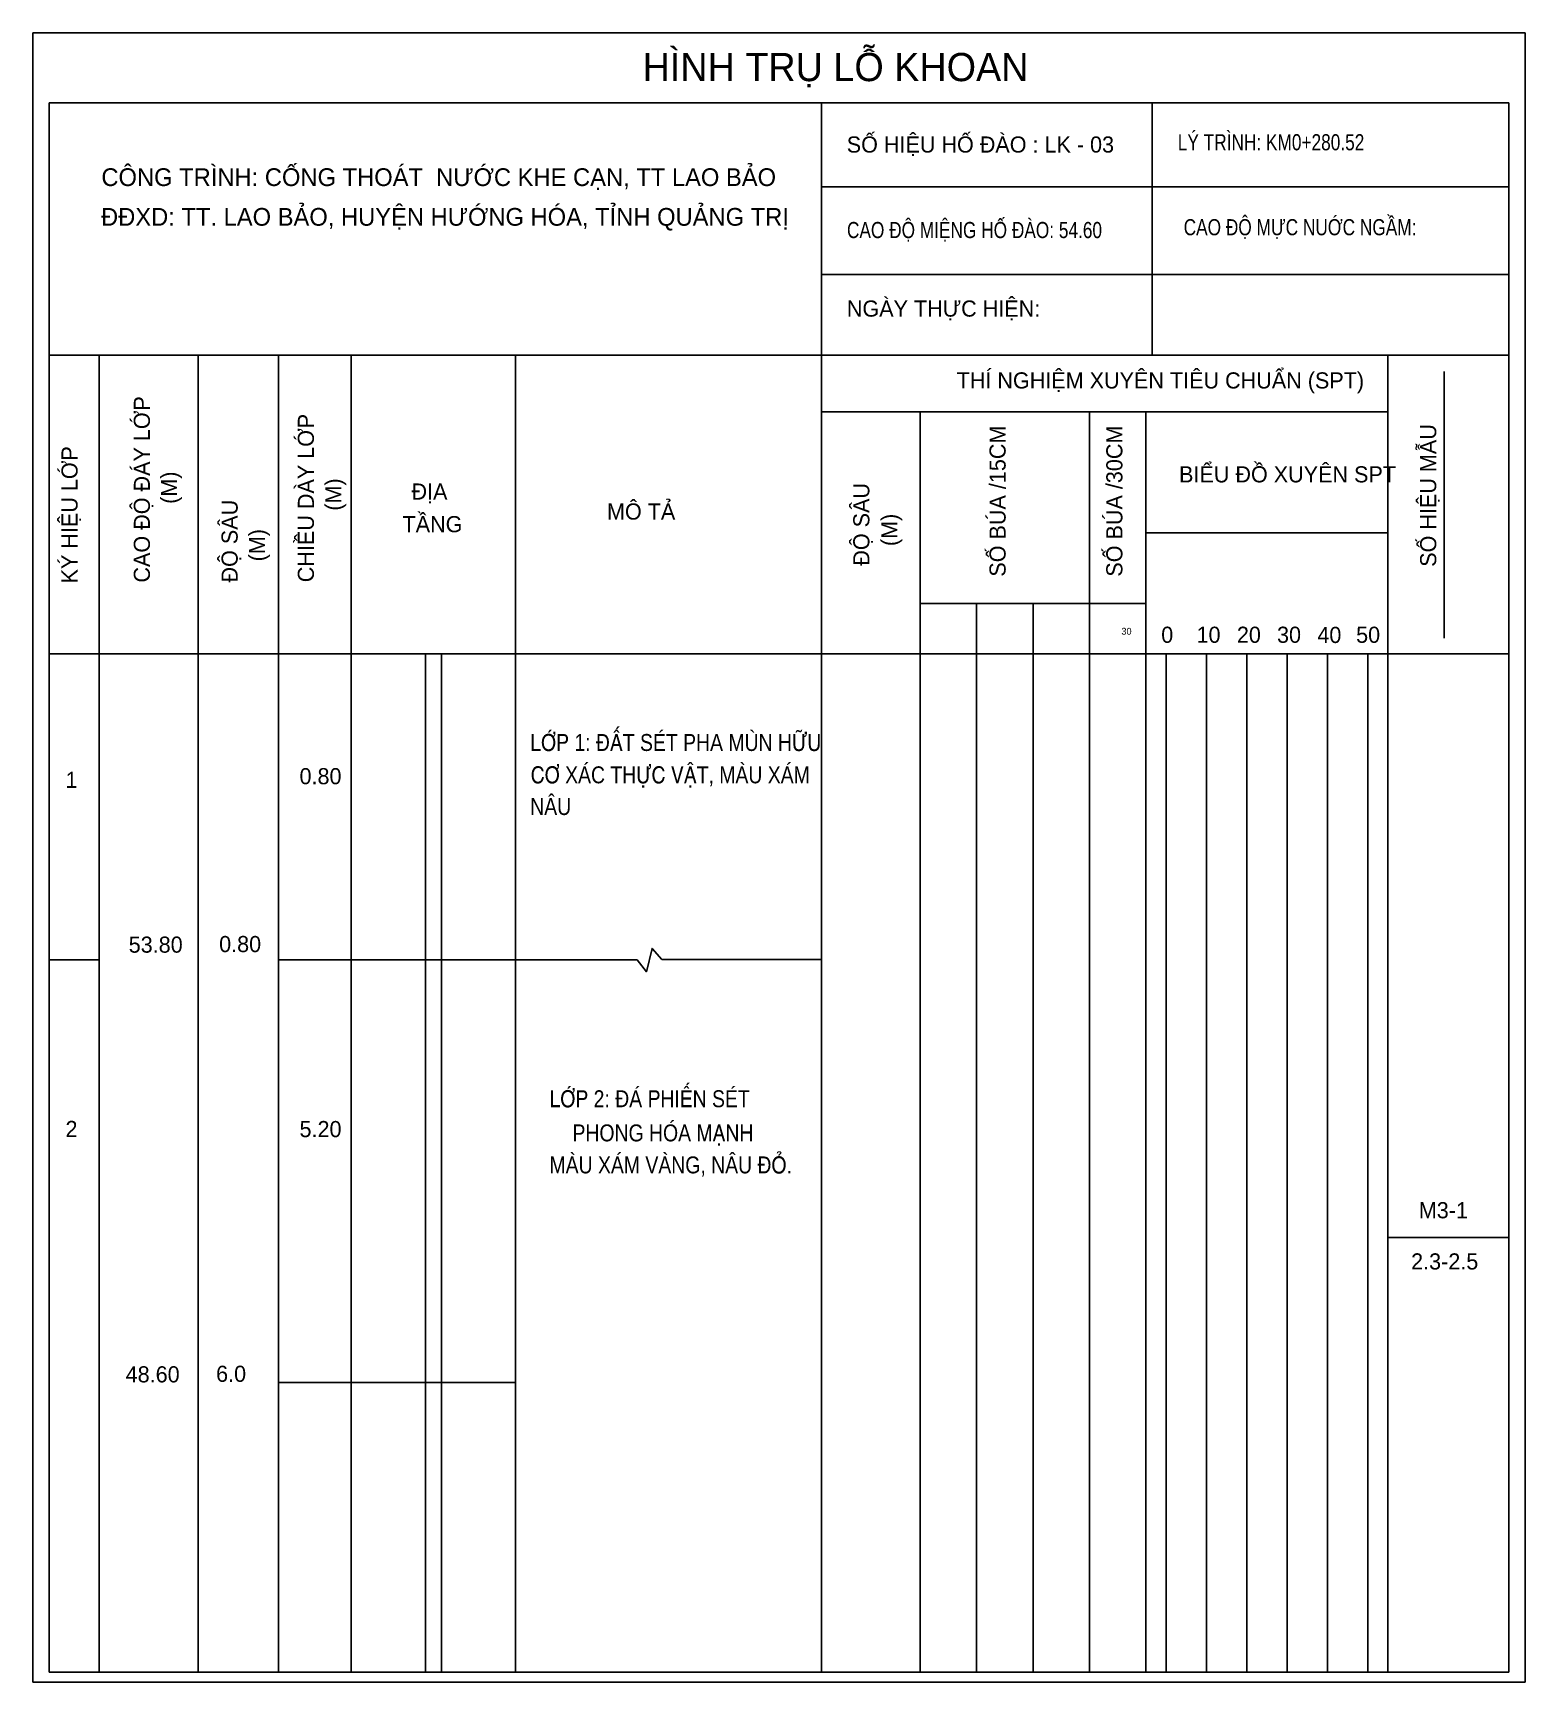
# Model space of a CAD drawing. Header units: metres. Extents: x 2360 to 4597, y 3667 to 5085.
# Drawn here: x 4207.9 to 4392.9, y 4026.9 to 4231.3 of the extents above; entities that cross this region are included whole.
import ezdxf
from ezdxf.enums import TextEntityAlignment as Align

# ---------------------------------------------------------------- set-up
doc = ezdxf.new("R2010")
doc.units = ezdxf.units.M
doc.header["$MEASUREMENT"] = 0
doc.layers.add('Dia-Chat', color=8, linetype='Continuous')
doc.layers.add('Tieu-De', color=4, linetype='Continuous')
doc.styles.add('Kten1', font='VHAVAN.TTF')
doc.styles.get("Standard").update_dxf_attribs({"font": 'VHARIALN.TTF', "height": 2})

msp = doc.modelspace()

# ---------------------------------------------------------------- linework, layer by layer
at = {"color": 1}
for p, q in [((4207.932, 4231.322), (4207.932, 4026.913)), ((4392.932, 4231.322), (4207.932, 4231.322)), ((4207.932, 4026.913), (4392.932, 4026.913))]:
    msp.add_line(p, q, dxfattribs=at)
for p, q in [((4209.932, 4222.68), (4209.932, 4028.14)), ((4390.932, 4028.14), (4390.932, 4222.68)), ((4209.932, 4191.368), (4390.932, 4191.368)), ((4209.932, 4191.368), (4390.932, 4191.368)), ((4216.131, 4191.368), (4216.131, 4028.14)), ((4228.395, 4191.368), (4228.395, 4028.14)), ((4238.375, 4191.368), (4238.375, 4028.14)), ((4247.394, 4191.368), (4247.394, 4028.14)), ((4267.772, 4191.368), (4267.772, 4028.14)), ((4305.688, 4191.368), (4305.688, 4028.14)), ((4375.932, 4028.14), (4375.932, 4191.368)), ((4305.688, 4184.368), (4375.932, 4184.368)), ((4307.444, 4184.368), (4375.932, 4184.368)), ((4317.932, 4028.14), (4317.932, 4184.368)), ((4338.932, 4028.14), (4338.932, 4184.368)), ((4345.932, 4028.14), (4345.932, 4184.368)), ((4345.932, 4169.368), (4375.932, 4169.368)), ((4324.932, 4028.14), (4324.932, 4160.601)), ((4331.932, 4028.14), (4331.932, 4160.601)), ((4209.932, 4154.368), (4390.932, 4154.368)), ((4209.932, 4154.368), (4216.131, 4154.368)), ((4256.583, 4154.368), (4256.583, 4028.14)), ((4258.583, 4154.368), (4258.583, 4028.14)), ((4348.432, 4028.14), (4348.432, 4154.368)), ((4348.432, 4028.14), (4348.432, 4154.368)), ((4353.432, 4028.14), (4353.432, 4154.368)), ((4358.432, 4028.14), (4358.432, 4154.368)), ((4363.432, 4028.14), (4363.432, 4154.368)), ((4368.432, 4028.14), (4368.432, 4154.368)), ((4373.432, 4028.14), (4373.432, 4154.368)), ((4238.375, 4110.871), (4238.375, 4127.407)), ((4209.932, 4116.448), (4216.131, 4116.448)), ((4209.932, 4028.14), (4390.932, 4028.14))]:
    msp.add_line(p, q)
at = {"color": 2}
msp.add_line((4346.704, 4222.68), (4346.704, 4191.368), dxfattribs=at)
at = {"color": 1, "flags": 128}
msp.add_lwpolyline([(4392.932, 4231.322), (4392.932, 4026.913)], dxfattribs=at)
at = {"flags": 128}
for points in [[(4238.375, 4154.368), (4267.772, 4154.368)], [(4238.375, 4116.448), (4267.772, 4116.448)], [(4238.375, 4064.046), (4267.772, 4064.046)]]:
    msp.add_lwpolyline(points, dxfattribs=at)
at = {"color": 2}
msp.add_lwpolyline([(4267.772, 4116.448), (4282.836, 4116.448), (4284.011, 4114.956), (4284.688, 4117.845), (4285.925, 4116.483), (4305.688, 4116.483)], dxfattribs=at)
at = {"layer": 'Tieu-De'}
for p, q in [((4209.932, 4222.68), (4390.932, 4222.68)), ((4209.932, 4222.68), (4390.932, 4222.68)), ((4209.932, 4222.68), (4390.909, 4222.68)), ((4209.932, 4222.68), (4390.932, 4222.68)), ((4306.432, 4222.68), (4390.932, 4222.68)), ((4305.688, 4212.25), (4390.932, 4212.25)), ((4306.432, 4212.25), (4390.932, 4212.25)), ((4305.688, 4201.368), (4390.932, 4201.368)), ((4382.905, 4189.375), (4382.905, 4156.29)), ((4317.932, 4160.601), (4345.932, 4160.601))]:
    msp.add_line(p, q, dxfattribs=at)
for points in [[(4305.688, 4191.368), (4305.688, 4222.68)], [(4375.932, 4082.03), (4390.932, 4082.03)]]:
    msp.add_lwpolyline(points, dxfattribs=at)

# ---------------------------------------------------------------- texts
at = {"layer": 'Dia-Chat', "color": 3}
for s, p in [('LíP 1: ®Êt SÐT PHA MïN H÷U', (4269.594, 4142.324)), ('C¥ X¸C THùC VËT, mµu x¸m', (4269.651, 4138.314)), ('n©u', (4269.585, 4134.386)), ('LíP 2: §¸ PHIÕN SÐT', (4271.982, 4098.164)), ('PHONG HãA M¹NH', (4274.827, 4093.928)), ('mµu x¸m vµng, n©u ®á. ', (4271.974, 4089.958))]:
    msp.add_text(s, height=2.1, dxfattribs=at).set_placement(p)
at = {"layer": 'Tieu-De', "style": 'Kten1'}
for s, height, p in [('H×NH TRô Lç KHOAN', 3.5, (4283.516, 4225.351)), ('Sè hiÖu Hè §µO : LK - 03', 2, (4308.832, 4216.498)), ('Ngµy thùc hiÖn:     ', 2, (4308.845, 4196.162)), ('THÝ NGHIÖM XUY£N TI£U CHUÈN (SPT)', 2, (4322.457, 4187.255)), ('BIÓU §å xuyªn spt', 2, (4350.035, 4175.613)), (' §ÞA ', 2, (4254.121, 4173.481)), ('TÇNG', 2, (4253.753, 4169.438)), ('  M¤ T¶', 2, (4277.617, 4171.005)), ('0', 2, (4347.828, 4155.729)), ('10', 2, (4352.204, 4155.729)), ('20', 2, (4357.206, 4155.729)), ('30', 2, (4362.182, 4155.729)), ('40', 2, (4367.184, 4155.707)), ('50', 2, (4371.99, 4155.729)), ('30', 0.85, (4342.884, 4156.735)), ('1', 2, (4211.964, 4137.744)), ('0.80', 2, (4240.983, 4138.198)), ('53.80', 2, (4219.803, 4117.318)), ('0.80', 2, (4231.015, 4117.388)), ('2', 2, (4211.964, 4094.466)), ('5.20', 2, (4240.983, 4094.453)), ('M3-1', 2, (4379.761, 4084.394)), ('2.3-2.5', 2, (4378.808, 4078.049)), ('48.60', 2, (4219.425, 4064.052)), ('6.0', 2, (4230.638, 4064.122))]:
    msp.add_text(s, height=height, dxfattribs=at).set_placement(p)
at = {"layer": 'Tieu-De', "style": 'Kten1', "width": 0.8}
for s, p in [('lý tr×nh: KM0+280.52', (4349.875, 4216.779)), ('Cao ®é mùc nuíc ngÇm: ', (4350.607, 4206.246)), ('CAO §é MIÖNG Hè §µO: 54.60', (4308.859, 4205.897))]:
    msp.add_text(s, height=2, dxfattribs=at).set_placement(p)
at = {"layer": 'Tieu-De', "color": 2, "style": 'Kten1'}
for s, p in [('c«ng tr×nh: CèNG THO¸T  N¦íC KHE C¹N, TT LAO B¶O', (4258.241, 4213.45)), ('§§XD: TT. LAO B¶O, huyÖn H¦íNG HãA, TØNH QU¶NG TRÞ', (4259.015, 4208.53))]:
    msp.add_text(s, height=2.2, dxfattribs=at).set_placement(p, align=Align.MIDDLE_CENTER)
at = {"layer": 'Tieu-De', "style": 'Kten1'}
for s, height, p in [('cao ®é ®¸y líp', 2, (4222.432, 4163.195)), ('CHIÒU Dµy líp', 2.00004, (4242.768, 4163.234)), ('  Sè BóA /15cm', 2, (4328.533, 4162.443)), ('  Sè BóA /30cm', 2, (4343.011, 4162.443)), ('Sè hiÖu mÉu ', 2.00004, (4381.926, 4165.151)), ('ký hiÖu líp', 2, (4213.465, 4163.09)), ('             (m)', 2, (4225.799, 4163.294)), ('             (m)', 2.00004, (4246.168, 4162.447)), ('    ®é S¢U', 2, (4311.639, 4162.316)), (' ®é S¢U', 2, (4233.313, 4162.458)), (' (m)', 2.0001, (4315.106, 4166.974)), ('             (m)', 2.00004, (4236.714, 4156.162))]:
    msp.add_text(s, height=height, rotation=90, dxfattribs=at).set_placement(p)

doc.saveas('drawing.dxf')
